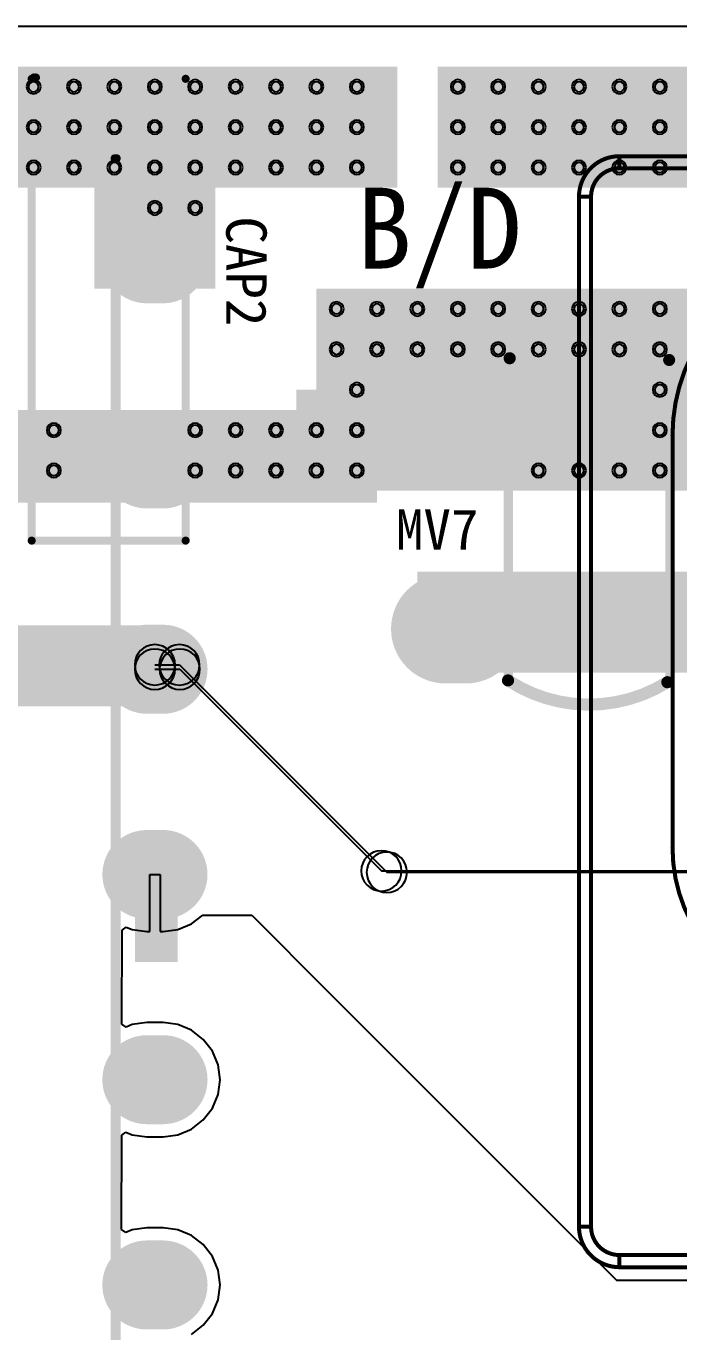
# Model space of a CAD drawing. Header units: inches. Extents: x 32166 to 34772, y 2386 to 4229.
# Drawn here: x 33097.6 to 33167.4, y 3865.8 to 4005.5 of the extents above; entities that cross this region are included whole.
import ezdxf

# ---------------------------------------------------------------- set-up
doc = ezdxf.new("R2010")
doc.units = ezdxf.units.IN
doc.header["$LTSCALE"] = 0.64311
doc.header["$MEASUREMENT"] = 0
for name, color, linetype in [('KEEPOUTLAYER', 6, 'CONTINUOUS'), ('MULTILAYER', 9, 'CONTINUOUS'), ('TOPLAYER', 1, 'CONTINUOUS'), ('TOPOVERLAY', 2, 'CONTINUOUS'), ('TOPSOLDER', 216, 'CONTINUOUS')]:
    doc.layers.add(name, color=color, linetype=linetype)
doc.styles.get("Standard").update_dxf_attribs({"font": 'txt', "width": 0.8})

msp = doc.modelspace()

# ---------------------------------------------------------------- linework, layer by layer
at = {"layer": 'KEEPOUTLAYER'}
msp.add_line((32893.17, 4005.45), (34340.37, 4005.45), dxfattribs=at)
at = {"layer": 'MULTILAYER'}
for points, const_width in [([(33106.4, 3992.88, 1), (33106.4, 3990.29, 1)], 2.59), ([(33110.48, 3982.73, 1), (33110.48, 3978.41, 1)], 4.32), ([(33112.21, 3982.73, 1), (33112.21, 3978.41, 1)], 4.32), ([(33145.13, 3963.03, 1), (33139.73, 3963.03, 1)], 5.4), ([(33147.29, 3963.03, 1), (33141.89, 3963.03, 1)], 5.4), ([(33154.96, 3965.79, 1), (33154.96, 3963.2, 1)], 2.59), ([(33160.58, 3965.79, 1), (33160.58, 3963.2, 1)], 2.59), ([(33110.48, 3960.79, 1), (33110.48, 3956.47, 1)], 4.32), ([(33112.21, 3960.79, 1), (33112.21, 3956.47, 1)], 4.32), ([(33106.4, 3959.96, 1), (33106.4, 3957.37, 1)], 2.59), ([(33145.13, 3941, 1), (33139.73, 3941, 1)], 5.4), ([(33147.29, 3941, 1), (33141.89, 3941, 1)], 5.4), ([(33156.69, 3942.36, 1), (33156.69, 3939.12, 1)], 3.24), ([(33158.85, 3942.36, 1), (33158.85, 3939.12, 1)], 3.24), ([(33110.48, 3938.84, 1), (33110.48, 3934.52, 1)], 4.32), ([(33112.21, 3938.84, 1), (33112.21, 3934.52, 1)], 4.32), ([(33110.48, 3916.89, 1), (33110.48, 3912.57, 1)], 4.32), ([(33112.21, 3916.89, 1), (33112.21, 3912.57, 1)], 4.32), ([(33110.48, 3894.95, 1), (33110.48, 3890.63, 1)], 4.32), ([(33112.21, 3894.95, 1), (33112.21, 3890.63, 1)], 4.32), ([(33110.48, 3873, 1), (33110.48, 3868.68, 1)], 4.32), ([(33112.21, 3873, 1), (33112.21, 3868.68, 1)], 4.32)]:
    msp.add_lwpolyline(points, format="xyb", close=True, dxfattribs=dict(at, const_width=const_width))
for points, const_width in [([(33110.48, 3980.57), (33112.21, 3980.57)], 8.64), ([(33142.43, 3963.03), (33144.59, 3963.03)], 10.8), ([(33160.58, 3964.5), (33154.96, 3964.5)], 5.18), ([(33110.48, 3958.63), (33112.21, 3958.63)], 8.64), ([(33142.43, 3941), (33144.59, 3941)], 10.8), ([(33158.85, 3940.74), (33156.69, 3940.74)], 6.48), ([(33110.48, 3936.68), (33112.21, 3936.68)], 8.64), ([(33110.48, 3914.73), (33112.21, 3914.73)], 8.64), ([(33110.48, 3892.79), (33112.21, 3892.79)], 8.64), ([(33110.48, 3870.84), (33112.21, 3870.84)], 8.64)]:
    msp.add_lwpolyline(points, dxfattribs=dict(at, const_width=const_width))
for centre, start, end in [((33098.37, 3998.97), 0, 180), ((33102.69, 3998.97), 0, 180), ((33107.01, 3998.97), 0, 180), ((33111.33, 3998.97), 0, 180), ((33115.65, 3998.97), 0, 180), ((33119.97, 3998.97), 0, 180), ((33124.29, 3998.97), 0, 180), ((33128.61, 3998.97), 0, 180), ((33132.93, 3998.97), 0, 180), ((33143.73, 3998.97), 0, 180), ((33148.05, 3998.97), 0, 180), ((33152.37, 3998.97), 0, 180), ((33156.69, 3998.97), 0, 180), ((33161.01, 3998.97), 0, 180), ((33165.33, 3998.97), 0, 180), ((33098.37, 3998.97), 180, 0), ((33102.69, 3998.97), 180, 0), ((33107.01, 3998.97), 180, 0), ((33111.33, 3998.97), 180, 0), ((33115.65, 3998.97), 180, 0), ((33119.97, 3998.97), 180, 0), ((33124.29, 3998.97), 180, 0), ((33128.61, 3998.97), 180, 0), ((33132.93, 3998.97), 180, 0), ((33143.73, 3998.97), 180, 0), ((33148.05, 3998.97), 180, 0), ((33152.37, 3998.97), 180, 0), ((33156.69, 3998.97), 180, 0), ((33161.01, 3998.97), 180, 0), ((33165.33, 3998.97), 180, 0), ((33098.37, 3994.65), 0, 180), ((33102.69, 3994.65), 0, 180), ((33107.01, 3994.65), 0, 180), ((33111.33, 3994.65), 0, 180), ((33115.65, 3994.65), 0, 180), ((33119.97, 3994.65), 0, 180), ((33124.29, 3994.65), 0, 180), ((33128.61, 3994.65), 0, 180), ((33132.93, 3994.65), 0, 180), ((33143.73, 3994.65), 0, 180), ((33148.05, 3994.65), 0, 180), ((33152.37, 3994.65), 0, 180), ((33156.69, 3994.65), 0, 180), ((33161.01, 3994.65), 0, 180), ((33165.33, 3994.65), 0, 180), ((33098.37, 3994.65), 180, 0), ((33102.69, 3994.65), 180, 0), ((33107.01, 3994.65), 180, 0), ((33111.33, 3994.65), 180, 0), ((33115.65, 3994.65), 180, 0), ((33119.97, 3994.65), 180, 0), ((33124.29, 3994.65), 180, 0), ((33128.61, 3994.65), 180, 0), ((33132.93, 3994.65), 180, 0), ((33143.73, 3994.65), 180, 0), ((33148.05, 3994.65), 180, 0), ((33152.37, 3994.65), 180, 0), ((33156.69, 3994.65), 180, 0), ((33161.01, 3994.65), 180, 0), ((33165.33, 3994.65), 180, 0), ((33098.37, 3990.33), 0, 180), ((33102.69, 3990.33), 0, 180), ((33107.01, 3990.33), 0, 180), ((33111.33, 3990.33), 0, 180), ((33115.65, 3990.33), 0, 180), ((33119.97, 3990.33), 0, 180), ((33124.29, 3990.33), 0, 180), ((33128.61, 3990.33), 0, 180), ((33132.93, 3990.33), 0, 180), ((33143.73, 3990.33), 0, 180), ((33148.05, 3990.33), 0, 180), ((33152.37, 3990.33), 0, 180), ((33156.69, 3990.33), 0, 180), ((33161.01, 3990.33), 0, 180), ((33165.33, 3990.33), 0, 180), ((33098.37, 3990.33), 180, 0), ((33102.69, 3990.33), 180, 0), ((33107.01, 3990.33), 180, 0), ((33111.33, 3990.33), 180, 0), ((33115.65, 3990.33), 180, 0), ((33119.97, 3990.33), 180, 0), ((33124.29, 3990.33), 180, 0), ((33128.61, 3990.33), 180, 0), ((33132.93, 3990.33), 180, 0), ((33143.73, 3990.33), 180, 0), ((33148.05, 3990.33), 180, 0), ((33152.37, 3990.33), 180, 0), ((33156.69, 3990.33), 180, 0), ((33161.01, 3990.33), 180, 0), ((33165.33, 3990.33), 180, 0), ((33111.33, 3986.01), 0, 180), ((33115.65, 3986.01), 0, 180), ((33111.33, 3986.01), 180, 0), ((33115.65, 3986.01), 180, 0), ((33130.77, 3975.21), 0, 180), ((33130.77, 3975.21), 0, 180), ((33135.09, 3975.21), 0, 180), ((33139.41, 3975.21), 0, 180), ((33143.73, 3975.21), 0, 180), ((33148.05, 3975.21), 0, 180), ((33152.37, 3975.21), 0, 180), ((33156.69, 3975.21), 0, 180), ((33161.01, 3975.21), 0, 180), ((33165.33, 3975.21), 0, 180), ((33130.77, 3975.21), 180, 0), ((33130.77, 3975.21), 180, 0), ((33135.09, 3975.21), 180, 0), ((33139.41, 3975.21), 180, 0), ((33143.73, 3975.21), 180, 0), ((33148.05, 3975.21), 180, 0), ((33152.37, 3975.21), 180, 0), ((33156.69, 3975.21), 180, 0), ((33161.01, 3975.21), 180, 0), ((33165.33, 3975.21), 180, 0), ((33130.77, 3970.89), 0, 180), ((33135.09, 3970.89), 0, 180), ((33135.09, 3970.89), 0, 180), ((33139.41, 3970.89), 0, 180), ((33143.73, 3970.89), 0, 180), ((33148.05, 3970.89), 0, 180), ((33148.05, 3970.89), 0, 180), ((33152.37, 3970.89), 0, 180), ((33156.69, 3970.89), 0, 180), ((33161.01, 3970.89), 0, 180), ((33161.01, 3970.89), 0, 180), ((33165.33, 3970.89), 0, 180), ((33130.77, 3970.89), 180, 0), ((33135.09, 3970.89), 180, 0), ((33135.09, 3970.89), 180, 0), ((33139.41, 3970.89), 180, 0), ((33143.73, 3970.89), 180, 0), ((33148.05, 3970.89), 180, 0), ((33148.05, 3970.89), 180, 0), ((33152.37, 3970.89), 180, 0), ((33156.69, 3970.89), 180, 0), ((33161.01, 3970.89), 180, 0), ((33161.01, 3970.89), 180, 0), ((33165.33, 3970.89), 180, 0), ((33132.93, 3966.57), 0, 180), ((33165.33, 3966.57), 0, 180), ((33132.93, 3966.57), 180, 0), ((33165.33, 3966.57), 180, 0), ((33100.53, 3962.25), 0, 180), ((33115.65, 3962.25), 0, 180), ((33119.97, 3962.25), 0, 180), ((33124.29, 3962.25), 0, 180), ((33128.61, 3962.25), 0, 180), ((33128.61, 3962.25), 0, 180), ((33132.93, 3962.25), 0, 180), ((33132.93, 3962.25), 0, 180), ((33165.33, 3962.25), 0, 180), ((33100.53, 3962.25), 180, 0), ((33115.65, 3962.25), 180, 0), ((33119.97, 3962.25), 180, 0), ((33124.29, 3962.25), 180, 0), ((33128.61, 3962.25), 180, 0), ((33128.61, 3962.25), 180, 0), ((33132.93, 3962.25), 180, 0), ((33132.93, 3962.25), 180, 0), ((33165.33, 3962.25), 180, 0), ((33100.53, 3957.93), 0, 180), ((33100.53, 3957.93), 180, 0), ((33115.65, 3957.93), 0, 180), ((33115.65, 3957.93), 180, 0), ((33119.97, 3957.93), 0, 180), ((33119.97, 3957.93), 180, 0), ((33124.29, 3957.93), 0, 180), ((33124.29, 3957.93), 180, 0), ((33128.61, 3957.93), 0, 180), ((33128.61, 3957.93), 180, 0), ((33132.93, 3957.93), 0, 180), ((33132.93, 3957.93), 180, 0), ((33152.37, 3957.93), 0, 180), ((33152.37, 3957.93), 180, 0), ((33156.69, 3957.93), 0, 180), ((33156.69, 3957.93), 180, 0), ((33161.01, 3957.93), 0, 180), ((33161.01, 3957.93), 0, 180), ((33161.01, 3957.93), 180, 0), ((33161.01, 3957.93), 180, 0), ((33165.33, 3957.93), 0, 180), ((33165.33, 3957.93), 0, 180), ((33165.33, 3957.93), 180, 0), ((33165.33, 3957.93), 180, 0)]:
    msp.add_arc(centre, 0.54, start, end, dxfattribs=at)
at = {"layer": 'TOPLAYER'}
for p, q in [((33111.34, 3937.15), (33113.96, 3937.15)), ((33113.96, 3937.15), (33136.14, 3914.97)), ((33110.79, 3908.63), (33110.79, 3914.74)), ((33110.79, 3914.74), (33111.89, 3914.74)), ((33111.89, 3914.74), (33111.89, 3908.63)), ((33136.14, 3914.97), (33232.34, 3914.97)), ((33115.26, 3909.45), (33116.45, 3910.37)), ((33116.45, 3910.37), (33121.7, 3910.37)), ((33121.7, 3910.37), (33129.86, 3902.2)), ((33107.81, 3898.72), (33107.83, 3908.79)), ((33107.83, 3908.79), (33108.28, 3909.1)), ((33108.28, 3909.1), (33108.9, 3908.84)), ((33108.9, 3908.84), (33110.48, 3908.63)), ((33110.48, 3908.63), (33110.79, 3908.63)), ((33111.89, 3908.63), (33112.21, 3908.63)), ((33112.21, 3908.63), (33113.78, 3908.84)), ((33113.78, 3908.84), (33115.26, 3909.45)), ((33129.86, 3902.2), (33160.7, 3871.36)), ((33108.27, 3898.42), (33107.81, 3898.72)), ((33108.9, 3898.68), (33108.27, 3898.42)), ((33110.48, 3898.89), (33108.9, 3898.68)), ((33112.21, 3898.89), (33110.48, 3898.89)), ((33113.78, 3898.68), (33112.21, 3898.89)), ((33115.26, 3898.07), (33113.78, 3898.68)), ((33116.52, 3897.1), (33115.26, 3898.07)), ((33117.49, 3895.84), (33116.52, 3897.1)), ((33118.1, 3894.37), (33117.49, 3895.84)), ((33118.31, 3892.79), (33118.1, 3894.37)), ((33118.1, 3891.21), (33118.31, 3892.79)), ((33117.49, 3889.74), (33118.1, 3891.21)), ((33116.52, 3888.48), (33117.49, 3889.74)), ((33113.78, 3886.9), (33115.26, 3887.51)), ((33115.26, 3887.51), (33116.52, 3888.48)), ((33107.78, 3876.76), (33107.79, 3886.86)), ((33107.79, 3886.86), (33108.25, 3887.17)), ((33108.25, 3887.17), (33108.9, 3886.9)), ((33108.9, 3886.9), (33110.48, 3886.69)), ((33110.48, 3886.69), (33112.21, 3886.69)), ((33112.21, 3886.69), (33113.78, 3886.9)), ((33108.23, 3876.46), (33107.78, 3876.76)), ((33108.9, 3876.74), (33108.23, 3876.46)), ((33110.48, 3876.94), (33108.9, 3876.74)), ((33112.21, 3876.94), (33110.48, 3876.94)), ((33113.78, 3876.74), (33112.21, 3876.94)), ((33115.26, 3876.13), (33113.78, 3876.74)), ((33116.52, 3875.16), (33115.26, 3876.13)), ((33117.49, 3873.89), (33116.52, 3875.16)), ((33118.1, 3872.42), (33117.49, 3873.89)), ((33118.31, 3870.84), (33118.1, 3872.42)), ((33118.1, 3869.26), (33118.31, 3870.84)), ((33160.7, 3871.36), (33333.72, 3871.36)), ((33117.49, 3867.79), (33118.1, 3869.26)), ((33116.52, 3866.53), (33117.49, 3867.79)), ((33115.26, 3865.56), (33116.52, 3866.53))]:
    msp.add_line(p, q, dxfattribs=at)
for points, const_width in [([(33106.4, 3992.88, 1), (33106.4, 3990.29, 1)], 2.59), ([(33110.48, 3982.73, 1), (33110.48, 3978.41, 1)], 4.32), ([(33112.21, 3982.73, 1), (33112.21, 3978.41, 1)], 4.32), ([(33145.13, 3963.03, 1), (33139.73, 3963.03, 1)], 5.4), ([(33147.29, 3963.03, 1), (33141.89, 3963.03, 1)], 5.4), ([(33154.96, 3965.79, 1), (33154.96, 3963.2, 1)], 2.59), ([(33160.58, 3965.79, 1), (33160.58, 3963.2, 1)], 2.59), ([(33110.48, 3960.79, 1), (33110.48, 3956.47, 1)], 4.32), ([(33112.21, 3960.79, 1), (33112.21, 3956.47, 1)], 4.32), ([(33106.4, 3959.96, 1), (33106.4, 3957.37, 1)], 2.59), ([(33145.13, 3941, 1), (33139.73, 3941, 1)], 5.4), ([(33147.29, 3941, 1), (33141.89, 3941, 1)], 5.4), ([(33156.69, 3942.36, 1), (33156.69, 3939.12, 1)], 3.24), ([(33158.85, 3942.36, 1), (33158.85, 3939.12, 1)], 3.24), ([(33110.48, 3938.84, 1), (33110.48, 3934.52, 1)], 4.32), ([(33112.21, 3938.84, 1), (33112.21, 3934.52, 1)], 4.32), ([(33110.48, 3916.89, 1), (33110.48, 3912.57, 1)], 4.32), ([(33112.21, 3916.89, 1), (33112.21, 3912.57, 1)], 4.32), ([(33110.48, 3894.95, 1), (33110.48, 3890.63, 1)], 4.32), ([(33112.21, 3894.95, 1), (33112.21, 3890.63, 1)], 4.32), ([(33110.48, 3873, 1), (33110.48, 3868.68, 1)], 4.32), ([(33112.21, 3873, 1), (33112.21, 3868.68, 1)], 4.32)]:
    msp.add_lwpolyline(points, format="xyb", close=True, dxfattribs=dict(at, const_width=const_width))
for points, const_width in [([(33110.48, 3980.57), (33112.21, 3980.57)], 8.64), ([(33142.43, 3963.03), (33144.59, 3963.03)], 10.8), ([(33160.58, 3964.5), (33154.96, 3964.5)], 5.18), ([(33110.48, 3958.63), (33112.21, 3958.63)], 8.64), ([(33142.43, 3941), (33144.59, 3941)], 10.8), ([(33158.85, 3940.74), (33156.69, 3940.74)], 6.48), ([(33110.48, 3936.68), (33112.21, 3936.68)], 8.64), ([(33110.48, 3914.73), (33112.21, 3914.73)], 8.64), ([(33110.48, 3892.79), (33112.21, 3892.79)], 8.64), ([(33110.48, 3870.84), (33112.21, 3870.84)], 8.64)]:
    msp.add_lwpolyline(points, dxfattribs=dict(at, const_width=const_width))
for centre, radius, start, end in [((33098.37, 3998.97), 0.54, 0, 180), ((33102.69, 3998.97), 0.54, 0, 180), ((33107.01, 3998.97), 0.54, 0, 180), ((33111.33, 3998.97), 0.54, 0, 180), ((33115.65, 3998.97), 0.54, 0, 180), ((33119.97, 3998.97), 0.54, 0, 180), ((33124.29, 3998.97), 0.54, 0, 180), ((33128.61, 3998.97), 0.54, 0, 180), ((33132.93, 3998.97), 0.54, 0, 180), ((33143.73, 3998.97), 0.54, 0, 180), ((33148.05, 3998.97), 0.54, 0, 180), ((33152.37, 3998.97), 0.54, 0, 180), ((33156.69, 3998.97), 0.54, 0, 180), ((33161.01, 3998.97), 0.54, 0, 180), ((33165.33, 3998.97), 0.54, 0, 180), ((33098.37, 3998.97), 0.54, 180, 0), ((33102.69, 3998.97), 0.54, 180, 0), ((33107.01, 3998.97), 0.54, 180, 0), ((33111.33, 3998.97), 0.54, 180, 0), ((33115.65, 3998.97), 0.54, 180, 0), ((33119.97, 3998.97), 0.54, 180, 0), ((33124.29, 3998.97), 0.54, 180, 0), ((33128.61, 3998.97), 0.54, 180, 0), ((33132.93, 3998.97), 0.54, 180, 0), ((33143.73, 3998.97), 0.54, 180, 0), ((33148.05, 3998.97), 0.54, 180, 0), ((33152.37, 3998.97), 0.54, 180, 0), ((33156.69, 3998.97), 0.54, 180, 0), ((33161.01, 3998.97), 0.54, 180, 0), ((33165.33, 3998.97), 0.54, 180, 0), ((33098.37, 3994.65), 0.54, 0, 180), ((33102.69, 3994.65), 0.54, 0, 180), ((33107.01, 3994.65), 0.54, 0, 180), ((33111.33, 3994.65), 0.54, 0, 180), ((33115.65, 3994.65), 0.54, 0, 180), ((33119.97, 3994.65), 0.54, 0, 180), ((33124.29, 3994.65), 0.54, 0, 180), ((33128.61, 3994.65), 0.54, 0, 180), ((33132.93, 3994.65), 0.54, 0, 180), ((33143.73, 3994.65), 0.54, 0, 180), ((33148.05, 3994.65), 0.54, 0, 180), ((33152.37, 3994.65), 0.54, 0, 180), ((33156.69, 3994.65), 0.54, 0, 180), ((33161.01, 3994.65), 0.54, 0, 180), ((33165.33, 3994.65), 0.54, 0, 180), ((33098.37, 3994.65), 0.54, 180, 0), ((33102.69, 3994.65), 0.54, 180, 0), ((33107.01, 3994.65), 0.54, 180, 0), ((33111.33, 3994.65), 0.54, 180, 0), ((33115.65, 3994.65), 0.54, 180, 0), ((33119.97, 3994.65), 0.54, 180, 0), ((33124.29, 3994.65), 0.54, 180, 0), ((33128.61, 3994.65), 0.54, 180, 0), ((33132.93, 3994.65), 0.54, 180, 0), ((33143.73, 3994.65), 0.54, 180, 0), ((33148.05, 3994.65), 0.54, 180, 0), ((33152.37, 3994.65), 0.54, 180, 0), ((33156.69, 3994.65), 0.54, 180, 0), ((33161.01, 3994.65), 0.54, 180, 0), ((33165.33, 3994.65), 0.54, 180, 0), ((33098.37, 3990.33), 0.54, 0, 180), ((33102.69, 3990.33), 0.54, 0, 180), ((33107.01, 3990.33), 0.54, 0, 180), ((33111.33, 3990.33), 0.54, 0, 180), ((33115.65, 3990.33), 0.54, 0, 180), ((33119.97, 3990.33), 0.54, 0, 180), ((33124.29, 3990.33), 0.54, 0, 180), ((33128.61, 3990.33), 0.54, 0, 180), ((33132.93, 3990.33), 0.54, 0, 180), ((33143.73, 3990.33), 0.54, 0, 180), ((33148.05, 3990.33), 0.54, 0, 180), ((33152.37, 3990.33), 0.54, 0, 180), ((33156.69, 3990.33), 0.54, 0, 180), ((33161.01, 3990.33), 0.54, 0, 180), ((33165.33, 3990.33), 0.54, 0, 180), ((33098.37, 3990.33), 0.54, 180, 0), ((33102.69, 3990.33), 0.54, 180, 0), ((33107.01, 3990.33), 0.54, 180, 0), ((33111.33, 3990.33), 0.54, 180, 0), ((33115.65, 3990.33), 0.54, 180, 0), ((33119.97, 3990.33), 0.54, 180, 0), ((33124.29, 3990.33), 0.54, 180, 0), ((33128.61, 3990.33), 0.54, 180, 0), ((33132.93, 3990.33), 0.54, 180, 0), ((33143.73, 3990.33), 0.54, 180, 0), ((33148.05, 3990.33), 0.54, 180, 0), ((33152.37, 3990.33), 0.54, 180, 0), ((33156.69, 3990.33), 0.54, 180, 0), ((33161.01, 3990.33), 0.54, 180, 0), ((33165.33, 3990.33), 0.54, 180, 0), ((33111.33, 3986.01), 0.54, 0, 180), ((33115.65, 3986.01), 0.54, 0, 180), ((33111.33, 3986.01), 0.54, 180, 0), ((33115.65, 3986.01), 0.54, 180, 0), ((33130.77, 3975.21), 0.54, 0, 180), ((33130.77, 3975.21), 0.54, 0, 180), ((33135.09, 3975.21), 0.54, 0, 180), ((33139.41, 3975.21), 0.54, 0, 180), ((33143.73, 3975.21), 0.54, 0, 180), ((33148.05, 3975.21), 0.54, 0, 180), ((33152.37, 3975.21), 0.54, 0, 180), ((33156.69, 3975.21), 0.54, 0, 180), ((33161.01, 3975.21), 0.54, 0, 180), ((33165.33, 3975.21), 0.54, 0, 180), ((33130.77, 3975.21), 0.54, 180, 0), ((33130.77, 3975.21), 0.54, 180, 0), ((33135.09, 3975.21), 0.54, 180, 0), ((33139.41, 3975.21), 0.54, 180, 0), ((33143.73, 3975.21), 0.54, 180, 0), ((33148.05, 3975.21), 0.54, 180, 0), ((33152.37, 3975.21), 0.54, 180, 0), ((33156.69, 3975.21), 0.54, 180, 0), ((33161.01, 3975.21), 0.54, 180, 0), ((33165.33, 3975.21), 0.54, 180, 0), ((33130.77, 3970.89), 0.54, 0, 180), ((33135.09, 3970.89), 0.54, 0, 180), ((33135.09, 3970.89), 0.54, 0, 180), ((33139.41, 3970.89), 0.54, 0, 180), ((33143.73, 3970.89), 0.54, 0, 180), ((33148.05, 3970.89), 0.54, 0, 180), ((33148.05, 3970.89), 0.54, 0, 180), ((33152.37, 3970.89), 0.54, 0, 180), ((33156.69, 3970.89), 0.54, 0, 180), ((33161.01, 3970.89), 0.54, 0, 180), ((33161.01, 3970.89), 0.54, 0, 180), ((33165.33, 3970.89), 0.54, 0, 180), ((33130.77, 3970.89), 0.54, 180, 0), ((33135.09, 3970.89), 0.54, 180, 0), ((33135.09, 3970.89), 0.54, 180, 0), ((33139.41, 3970.89), 0.54, 180, 0), ((33143.73, 3970.89), 0.54, 180, 0), ((33148.05, 3970.89), 0.54, 180, 0), ((33148.05, 3970.89), 0.54, 180, 0), ((33152.37, 3970.89), 0.54, 180, 0), ((33156.69, 3970.89), 0.54, 180, 0), ((33161.01, 3970.89), 0.54, 180, 0), ((33161.01, 3970.89), 0.54, 180, 0), ((33165.33, 3970.89), 0.54, 180, 0), ((33132.93, 3966.57), 0.54, 0, 180), ((33165.33, 3966.57), 0.54, 0, 180), ((33132.93, 3966.57), 0.54, 180, 0), ((33165.33, 3966.57), 0.54, 180, 0), ((33100.53, 3962.25), 0.54, 0, 180), ((33115.65, 3962.25), 0.54, 0, 180), ((33119.97, 3962.25), 0.54, 0, 180), ((33124.29, 3962.25), 0.54, 0, 180), ((33128.61, 3962.25), 0.54, 0, 180), ((33128.61, 3962.25), 0.54, 0, 180), ((33132.93, 3962.25), 0.54, 0, 180), ((33132.93, 3962.25), 0.54, 0, 180), ((33165.33, 3962.25), 0.54, 0, 180), ((33100.53, 3962.25), 0.54, 180, 0), ((33115.65, 3962.25), 0.54, 180, 0), ((33119.97, 3962.25), 0.54, 180, 0), ((33124.29, 3962.25), 0.54, 180, 0), ((33128.61, 3962.25), 0.54, 180, 0), ((33128.61, 3962.25), 0.54, 180, 0), ((33132.93, 3962.25), 0.54, 180, 0), ((33132.93, 3962.25), 0.54, 180, 0), ((33165.33, 3962.25), 0.54, 180, 0), ((33100.53, 3957.93), 0.54, 0, 180), ((33100.53, 3957.93), 0.54, 180, 0), ((33115.65, 3957.93), 0.54, 0, 180), ((33115.65, 3957.93), 0.54, 180, 0), ((33119.97, 3957.93), 0.54, 0, 180), ((33119.97, 3957.93), 0.54, 180, 0), ((33124.29, 3957.93), 0.54, 0, 180), ((33124.29, 3957.93), 0.54, 180, 0), ((33128.61, 3957.93), 0.54, 0, 180), ((33128.61, 3957.93), 0.54, 180, 0), ((33132.93, 3957.93), 0.54, 0, 180), ((33132.93, 3957.93), 0.54, 180, 0), ((33152.37, 3957.93), 0.54, 0, 180), ((33152.37, 3957.93), 0.54, 180, 0), ((33156.69, 3957.93), 0.54, 0, 180), ((33156.69, 3957.93), 0.54, 180, 0), ((33161.01, 3957.93), 0.54, 0, 180), ((33161.01, 3957.93), 0.54, 0, 180), ((33161.01, 3957.93), 0.54, 180, 0), ((33161.01, 3957.93), 0.54, 180, 0), ((33165.33, 3957.93), 0.54, 0, 180), ((33165.33, 3957.93), 0.54, 0, 180), ((33165.33, 3957.93), 0.54, 180, 0), ((33165.33, 3957.93), 0.54, 180, 0), ((33111.34, 3937.15), 2.16, 0, 180), ((33113.96, 3937.15), 2.16, 0, 180), ((33113.96, 3937.15), 2.16, 0, 180), ((33111.34, 3937.15), 2.16, 180, 0), ((33113.96, 3937.15), 2.16, 180, 0), ((33113.96, 3937.15), 2.16, 180, 0), ((33136.14, 3914.97), 2.16, 0, 180), ((33136.14, 3914.97), 2.16, 0, 180), ((33136.14, 3914.97), 2.16, 180, 0), ((33136.14, 3914.97), 2.16, 180, 0)]:
    msp.add_arc(centre, radius, start, end, dxfattribs=at)
for points in [[(33065.97, 3988.17), (33137.25, 3988.17), (33065.97, 4001.13), (33137.25, 4001.13)], [(33141.57, 3988.17), (33614.61, 3988.17), (33141.57, 4001.13), (33614.61, 4001.13)], [(33104.85, 3977.37), (33117.81, 3977.37), (33104.85, 3988.17), (33117.81, 3988.17)], [(33128.61, 3964.41), (33515.25, 3964.41), (33128.61, 3977.37), (33515.25, 3977.37)], [(33126.45, 3955.77), (33184.77, 3955.77), (33126.45, 3966.57), (33184.77, 3966.57)], [(33126.45, 3954.48), (33135.09, 3954.48), (33126.45, 3966.57), (33135.09, 3966.57)], [(33088.43, 3954.48), (33135.09, 3954.48), (33088.43, 3964.41), (33135.09, 3964.41)], [(33139.41, 3936.33), (33215.01, 3936.33), (33139.41, 3947.13), (33215.01, 3947.13)], [(33077.46, 3932.73), (33111.34, 3932.73), (33077.46, 3941.37), (33111.34, 3941.37)], [(33109.21, 3905.36), (33113.79, 3905.36), (33109.21, 3914.73), (33113.79, 3914.73)]]:
    msp.add_solid(points, dxfattribs=at)
at = {"layer": 'TOPOVERLAY'}
for points, const_width in [([(32931, 3999.95), (33098.61, 3999.95)], 0.878), ([(33098.17, 3950.44), (33098.17, 3999.81)], 0.864), ([(33098.17, 3999.81), (33114.63, 3999.81)], 0.864), ([(33114.63, 3950.44), (33114.63, 3999.81)], 0.864), ([(33107.04, 3858.25), (33107.04, 3991.31)], 0.878), ([(33107.25, 3858.25), (33107.25, 3991.31)], 0.878), ([(33161.01, 3990.25), (33161.01, 3991.54)], 0.432), ([(33161.01, 3991.54), (33304, 3991.54)], 0.432), ([(33161.01, 3990.25), (33304, 3990.25)], 0.432), ([(33156.69, 3877.06), (33156.69, 3987.22)], 0.432), ([(33156.69, 3987.22), (33157.98, 3987.22)], 0.432), ([(33157.98, 3877.06), (33157.98, 3987.22)], 0.432), ([(33149.13, 3935.49), (33149.13, 3969.94)], 0.994), ([(33166.41, 3935.3), (33166.41, 3969.75)], 0.994), ([(33166.69, 3917.59), (33166.69, 3961.69)], 0.432), ([(33098.17, 3950.44), (33114.63, 3950.44)], 0.864), ([(33156.69, 3877.06), (33157.98, 3877.06)], 0.432), ([(33161.01, 3874.04), (33304, 3874.04)], 0.432), ([(33161.01, 3872.74), (33161.01, 3874.04)], 0.432), ([(33161.01, 3872.74), (33304, 3872.74)], 0.432)]:
    msp.add_lwpolyline(points, dxfattribs=dict(at, const_width=const_width))
for points, const_width in [([(33098.4, 3999.95, -0.414214), (33107.04, 3991.31)], 0.878), ([(33098.61, 3999.95, -0.414214), (33107.25, 3991.31)], 0.878), ([(33156.69, 3987.22, -0.414214), (33161.01, 3991.54)], 0.432), ([(33157.98, 3987.22, -0.414214), (33161.01, 3990.25)], 0.432), ([(33166.69, 3961.69, -0.414214), (33185.67, 3980.68)], 0.432), ([(33149.28, 3969.94, -0.29277), (33166.33, 3969.75)], 1.3), ([(33166.14, 3935.3, -0.29277), (33149.1, 3935.49)], 1.3), ([(33171.51, 3905.8, -0.196645), (33166.69, 3917.59)], 0.432), ([(33161.01, 3872.74, -0.414214), (33156.69, 3877.06)], 0.432), ([(33161.01, 3874.04, -0.414214), (33157.98, 3877.06)], 0.432)]:
    msp.add_lwpolyline(points, format="xyb", dxfattribs=dict(at, const_width=const_width))
for points, const_width in [([(33098.4, 4000.17, 1), (33098.4, 3999.73, 1)], 0.439), ([(33098.61, 4000.17, 1), (33098.61, 3999.73, 1)], 0.439), ([(33098.61, 4000.17, 1), (33098.61, 3999.73, 1)], 0.439), ([(33098.17, 4000.03, 1), (33098.17, 3999.6, 1)], 0.432), ([(33098.17, 4000.03, 1), (33098.17, 3999.6, 1)], 0.432), ([(33114.63, 4000.03, 1), (33114.63, 3999.6, 1)], 0.432), ([(33114.63, 4000.03, 1), (33114.63, 3999.6, 1)], 0.432), ([(33107.04, 3991.53, 1), (33107.04, 3991.09, 1)], 0.439), ([(33107.04, 3991.53, 1), (33107.04, 3991.09, 1)], 0.439), ([(33107.25, 3991.53, 1), (33107.25, 3991.09, 1)], 0.439), ([(33107.25, 3991.53, 1), (33107.25, 3991.09, 1)], 0.439), ([(33160.9, 3991.54, 1), (33161.12, 3991.54, 1)], 0.216), ([(33160.9, 3991.54, 1), (33161.12, 3991.54, 1)], 0.216), ([(33160.9, 3991.54, 1), (33161.12, 3991.54, 1)], 0.216), ([(33160.9, 3990.25, 1), (33161.12, 3990.25, 1)], 0.216), ([(33160.9, 3990.25, 1), (33161.12, 3990.25, 1)], 0.216), ([(33160.9, 3990.25, 1), (33161.12, 3990.25, 1)], 0.216), ([(33156.58, 3987.22, 1), (33156.8, 3987.22, 1)], 0.216), ([(33156.58, 3987.22, 1), (33156.8, 3987.22, 1)], 0.216), ([(33156.58, 3987.22, 1), (33156.8, 3987.22, 1)], 0.216), ([(33157.88, 3987.22, 1), (33158.09, 3987.22, 1)], 0.216), ([(33157.88, 3987.22, 1), (33158.09, 3987.22, 1)], 0.216), ([(33157.88, 3987.22, 1), (33158.09, 3987.22, 1)], 0.216), ([(33149.13, 3970.19, 1), (33149.13, 3969.69, 1)], 0.497), ([(33149.28, 3970.26, 1), (33149.28, 3969.61, 1)], 0.648), ([(33166.33, 3970.07, 1), (33166.33, 3969.43, 1)], 0.648), ([(33166.41, 3970, 1), (33166.41, 3969.5, 1)], 0.497), ([(33166.58, 3961.69, 1), (33166.79, 3961.69, 1)], 0.216), ([(33166.58, 3961.69, 1), (33166.79, 3961.69, 1)], 0.216), ([(33098.17, 3950.65, 1), (33098.17, 3950.22, 1)], 0.432), ([(33098.17, 3950.65, 1), (33098.17, 3950.22, 1)], 0.432), ([(33114.63, 3950.65, 1), (33114.63, 3950.22, 1)], 0.432), ([(33114.63, 3950.65, 1), (33114.63, 3950.22, 1)], 0.432), ([(33149.1, 3935.81, 1), (33149.1, 3935.16, 1)], 0.648), ([(33149.13, 3935.73, 1), (33149.13, 3935.24, 1)], 0.497), ([(33166.14, 3935.62, 1), (33166.14, 3934.97, 1)], 0.648), ([(33166.41, 3935.55, 1), (33166.41, 3935.05, 1)], 0.497), ([(33166.58, 3917.59, 1), (33166.79, 3917.59, 1)], 0.216), ([(33166.58, 3917.59, 1), (33166.79, 3917.59, 1)], 0.216), ([(33156.58, 3877.06, 1), (33156.8, 3877.06, 1)], 0.216), ([(33156.58, 3877.06, 1), (33156.8, 3877.06, 1)], 0.216), ([(33156.58, 3877.06, 1), (33156.8, 3877.06, 1)], 0.216), ([(33157.88, 3877.06, 1), (33158.09, 3877.06, 1)], 0.216), ([(33157.88, 3877.06, 1), (33158.09, 3877.06, 1)], 0.216), ([(33157.88, 3877.06, 1), (33158.09, 3877.06, 1)], 0.216), ([(33160.9, 3874.04, 1), (33161.12, 3874.04, 1)], 0.216), ([(33160.9, 3874.04, 1), (33161.12, 3874.04, 1)], 0.216), ([(33160.9, 3874.04, 1), (33161.12, 3874.04, 1)], 0.216), ([(33160.9, 3872.74, 1), (33161.12, 3872.74, 1)], 0.216), ([(33160.9, 3872.74, 1), (33161.12, 3872.74, 1)], 0.216), ([(33160.9, 3872.74, 1), (33161.12, 3872.74, 1)], 0.216)]:
    msp.add_lwpolyline(points, format="xyb", close=True, dxfattribs=dict(at, const_width=const_width))
at = {"layer": 'TOPSOLDER'}
for p, q in [((33111.34, 3936.68), (33114, 3936.68)), ((33114, 3936.68), (33135.56, 3915.12)), ((33135.56, 3915.12), (33225.63, 3915.12))]:
    msp.add_line(p, q, dxfattribs=at)
for points, const_width in [([(33106.4, 3993.1, 1), (33106.4, 3990.07, 1)], 3.03), ([(33110.48, 3982.95, 1), (33110.48, 3978.19, 1)], 4.76), ([(33112.21, 3982.95, 1), (33112.21, 3978.19, 1)], 4.76), ([(33145.35, 3963.03, 1), (33139.51, 3963.03, 1)], 5.84), ([(33147.51, 3963.03, 1), (33141.67, 3963.03, 1)], 5.84), ([(33154.96, 3966.01, 1), (33154.96, 3962.98, 1)], 3.03), ([(33160.58, 3966.01, 1), (33160.58, 3962.98, 1)], 3.03), ([(33110.48, 3961.01, 1), (33110.48, 3956.25, 1)], 4.76), ([(33112.21, 3961.01, 1), (33112.21, 3956.25, 1)], 4.76), ([(33106.4, 3960.18, 1), (33106.4, 3957.15, 1)], 3.03), ([(33145.35, 3941, 1), (33139.51, 3941, 1)], 5.84), ([(33147.51, 3941, 1), (33141.67, 3941, 1)], 5.84), ([(33156.69, 3942.58, 1), (33156.69, 3938.9, 1)], 3.68), ([(33158.85, 3942.58, 1), (33158.85, 3938.9, 1)], 3.68), ([(33110.48, 3939.06, 1), (33110.48, 3934.3, 1)], 4.76), ([(33112.21, 3939.06, 1), (33112.21, 3934.3, 1)], 4.76), ([(33110.48, 3917.11, 1), (33110.48, 3912.36, 1)], 4.76), ([(33112.21, 3917.11, 1), (33112.21, 3912.36, 1)], 4.76), ([(33110.48, 3895.17, 1), (33110.48, 3890.41, 1)], 4.76), ([(33112.21, 3895.17, 1), (33112.21, 3890.41, 1)], 4.76), ([(33110.48, 3873.22, 1), (33110.48, 3868.46, 1)], 4.76), ([(33112.21, 3873.22, 1), (33112.21, 3868.46, 1)], 4.76)]:
    msp.add_lwpolyline(points, format="xyb", close=True, dxfattribs=dict(at, const_width=const_width))
for points, const_width in [([(33110.48, 3980.57), (33112.21, 3980.57)], 9.52), ([(33142.43, 3963.03), (33144.59, 3963.03)], 11.68), ([(33160.58, 3964.5), (33154.96, 3964.5)], 6.06), ([(33110.48, 3958.63), (33112.21, 3958.63)], 9.52), ([(33142.43, 3941), (33144.59, 3941)], 11.68), ([(33158.85, 3940.74), (33156.69, 3940.74)], 7.36), ([(33110.48, 3936.68), (33112.21, 3936.68)], 9.52), ([(33110.48, 3914.73), (33112.21, 3914.73)], 9.52), ([(33110.48, 3892.79), (33112.21, 3892.79)], 9.52), ([(33110.48, 3870.84), (33112.21, 3870.84)], 9.52)]:
    msp.add_lwpolyline(points, dxfattribs=dict(at, const_width=const_width))
for centre, radius, start, end in [((33098.37, 3998.97), 0.759, 0, 180), ((33102.69, 3998.97), 0.759, 0, 180), ((33107.01, 3998.97), 0.759, 0, 180), ((33111.33, 3998.97), 0.759, 0, 180), ((33115.65, 3998.97), 0.759, 0, 180), ((33119.97, 3998.97), 0.759, 0, 180), ((33124.29, 3998.97), 0.759, 0, 180), ((33128.61, 3998.97), 0.759, 0, 180), ((33132.93, 3998.97), 0.759, 0, 180), ((33143.73, 3998.97), 0.759, 0, 180), ((33148.05, 3998.97), 0.759, 0, 180), ((33152.37, 3998.97), 0.759, 0, 180), ((33156.69, 3998.97), 0.759, 0, 180), ((33161.01, 3998.97), 0.759, 0, 180), ((33165.33, 3998.97), 0.759, 0, 180), ((33098.37, 3998.97), 0.759, 180, 0), ((33102.69, 3998.97), 0.759, 180, 0), ((33107.01, 3998.97), 0.759, 180, 0), ((33111.33, 3998.97), 0.759, 180, 0), ((33115.65, 3998.97), 0.759, 180, 0), ((33119.97, 3998.97), 0.759, 180, 0), ((33124.29, 3998.97), 0.759, 180, 0), ((33128.61, 3998.97), 0.759, 180, 0), ((33132.93, 3998.97), 0.759, 180, 0), ((33143.73, 3998.97), 0.759, 180, 0), ((33148.05, 3998.97), 0.759, 180, 0), ((33152.37, 3998.97), 0.759, 180, 0), ((33156.69, 3998.97), 0.759, 180, 0), ((33161.01, 3998.97), 0.759, 180, 0), ((33165.33, 3998.97), 0.759, 180, 0), ((33098.37, 3994.65), 0.759, 0, 180), ((33102.69, 3994.65), 0.759, 0, 180), ((33107.01, 3994.65), 0.759, 0, 180), ((33111.33, 3994.65), 0.759, 0, 180), ((33115.65, 3994.65), 0.759, 0, 180), ((33119.97, 3994.65), 0.759, 0, 180), ((33124.29, 3994.65), 0.759, 0, 180), ((33128.61, 3994.65), 0.759, 0, 180), ((33132.93, 3994.65), 0.759, 0, 180), ((33143.73, 3994.65), 0.759, 0, 180), ((33148.05, 3994.65), 0.759, 0, 180), ((33152.37, 3994.65), 0.759, 0, 180), ((33156.69, 3994.65), 0.759, 0, 180), ((33161.01, 3994.65), 0.759, 0, 180), ((33165.33, 3994.65), 0.759, 0, 180), ((33098.37, 3994.65), 0.759, 180, 0), ((33102.69, 3994.65), 0.759, 180, 0), ((33107.01, 3994.65), 0.759, 180, 0), ((33111.33, 3994.65), 0.759, 180, 0), ((33115.65, 3994.65), 0.759, 180, 0), ((33119.97, 3994.65), 0.759, 180, 0), ((33124.29, 3994.65), 0.759, 180, 0), ((33128.61, 3994.65), 0.759, 180, 0), ((33132.93, 3994.65), 0.759, 180, 0), ((33143.73, 3994.65), 0.759, 180, 0), ((33148.05, 3994.65), 0.759, 180, 0), ((33152.37, 3994.65), 0.759, 180, 0), ((33156.69, 3994.65), 0.759, 180, 0), ((33161.01, 3994.65), 0.759, 180, 0), ((33165.33, 3994.65), 0.759, 180, 0), ((33098.37, 3990.33), 0.759, 0, 180), ((33102.69, 3990.33), 0.759, 0, 180), ((33107.01, 3990.33), 0.759, 0, 180), ((33111.33, 3990.33), 0.759, 0, 180), ((33115.65, 3990.33), 0.759, 0, 180), ((33119.97, 3990.33), 0.759, 0, 180), ((33124.29, 3990.33), 0.759, 0, 180), ((33128.61, 3990.33), 0.759, 0, 180), ((33132.93, 3990.33), 0.759, 0, 180), ((33143.73, 3990.33), 0.759, 0, 180), ((33148.05, 3990.33), 0.759, 0, 180), ((33152.37, 3990.33), 0.759, 0, 180), ((33156.69, 3990.33), 0.759, 0, 180), ((33161.01, 3990.33), 0.759, 0, 180), ((33165.33, 3990.33), 0.759, 0, 180), ((33098.37, 3990.33), 0.759, 180, 0), ((33102.69, 3990.33), 0.759, 180, 0), ((33107.01, 3990.33), 0.759, 180, 0), ((33111.33, 3990.33), 0.759, 180, 0), ((33115.65, 3990.33), 0.759, 180, 0), ((33119.97, 3990.33), 0.759, 180, 0), ((33124.29, 3990.33), 0.759, 180, 0), ((33128.61, 3990.33), 0.759, 180, 0), ((33132.93, 3990.33), 0.759, 180, 0), ((33143.73, 3990.33), 0.759, 180, 0), ((33148.05, 3990.33), 0.759, 180, 0), ((33152.37, 3990.33), 0.759, 180, 0), ((33156.69, 3990.33), 0.759, 180, 0), ((33161.01, 3990.33), 0.759, 180, 0), ((33165.33, 3990.33), 0.759, 180, 0), ((33111.33, 3986.01), 0.759, 0, 180), ((33115.65, 3986.01), 0.759, 0, 180), ((33111.33, 3986.01), 0.759, 180, 0), ((33115.65, 3986.01), 0.759, 180, 0), ((33130.77, 3975.21), 0.759, 0, 180), ((33130.77, 3975.21), 0.759, 0, 180), ((33135.09, 3975.21), 0.759, 0, 180), ((33139.41, 3975.21), 0.759, 0, 180), ((33143.73, 3975.21), 0.759, 0, 180), ((33148.05, 3975.21), 0.759, 0, 180), ((33152.37, 3975.21), 0.759, 0, 180), ((33156.69, 3975.21), 0.759, 0, 180), ((33161.01, 3975.21), 0.759, 0, 180), ((33165.33, 3975.21), 0.759, 0, 180), ((33130.77, 3975.21), 0.759, 180, 0), ((33130.77, 3975.21), 0.759, 180, 0), ((33135.09, 3975.21), 0.759, 180, 0), ((33139.41, 3975.21), 0.759, 180, 0), ((33143.73, 3975.21), 0.759, 180, 0), ((33148.05, 3975.21), 0.759, 180, 0), ((33152.37, 3975.21), 0.759, 180, 0), ((33156.69, 3975.21), 0.759, 180, 0), ((33161.01, 3975.21), 0.759, 180, 0), ((33165.33, 3975.21), 0.759, 180, 0), ((33130.77, 3970.89), 0.759, 0, 180), ((33135.09, 3970.89), 0.759, 0, 180), ((33135.09, 3970.89), 0.759, 0, 180), ((33139.41, 3970.89), 0.759, 0, 180), ((33143.73, 3970.89), 0.759, 0, 180), ((33148.05, 3970.89), 0.759, 0, 180), ((33148.05, 3970.89), 0.759, 0, 180), ((33152.37, 3970.89), 0.759, 0, 180), ((33156.69, 3970.89), 0.759, 0, 180), ((33161.01, 3970.89), 0.759, 0, 180), ((33161.01, 3970.89), 0.759, 0, 180), ((33165.33, 3970.89), 0.759, 0, 180), ((33130.77, 3970.89), 0.759, 180, 0), ((33135.09, 3970.89), 0.759, 180, 0), ((33135.09, 3970.89), 0.759, 180, 0), ((33139.41, 3970.89), 0.759, 180, 0), ((33143.73, 3970.89), 0.759, 180, 0), ((33148.05, 3970.89), 0.759, 180, 0), ((33148.05, 3970.89), 0.759, 180, 0), ((33152.37, 3970.89), 0.759, 180, 0), ((33156.69, 3970.89), 0.759, 180, 0), ((33161.01, 3970.89), 0.759, 180, 0), ((33161.01, 3970.89), 0.759, 180, 0), ((33165.33, 3970.89), 0.759, 180, 0), ((33132.93, 3966.57), 0.759, 0, 180), ((33165.33, 3966.57), 0.759, 0, 180), ((33132.93, 3966.57), 0.759, 180, 0), ((33165.33, 3966.57), 0.759, 180, 0), ((33100.53, 3962.25), 0.759, 0, 180), ((33115.65, 3962.25), 0.759, 0, 180), ((33119.97, 3962.25), 0.759, 0, 180), ((33124.29, 3962.25), 0.759, 0, 180), ((33128.61, 3962.25), 0.759, 0, 180), ((33128.61, 3962.25), 0.759, 0, 180), ((33132.93, 3962.25), 0.759, 0, 180), ((33132.93, 3962.25), 0.759, 0, 180), ((33165.33, 3962.25), 0.759, 0, 180), ((33100.53, 3962.25), 0.759, 180, 0), ((33115.65, 3962.25), 0.759, 180, 0), ((33119.97, 3962.25), 0.759, 180, 0), ((33124.29, 3962.25), 0.759, 180, 0), ((33128.61, 3962.25), 0.759, 180, 0), ((33128.61, 3962.25), 0.759, 180, 0), ((33132.93, 3962.25), 0.759, 180, 0), ((33132.93, 3962.25), 0.759, 180, 0), ((33165.33, 3962.25), 0.759, 180, 0), ((33100.53, 3957.93), 0.759, 0, 180), ((33115.65, 3957.93), 0.759, 0, 180), ((33119.97, 3957.93), 0.759, 0, 180), ((33124.29, 3957.93), 0.759, 0, 180), ((33128.61, 3957.93), 0.759, 0, 180), ((33132.93, 3957.93), 0.759, 0, 180), ((33152.37, 3957.93), 0.759, 0, 180), ((33156.69, 3957.93), 0.759, 0, 180), ((33161.01, 3957.93), 0.759, 0, 180), ((33161.01, 3957.93), 0.759, 0, 180), ((33165.33, 3957.93), 0.759, 0, 180), ((33165.33, 3957.93), 0.759, 0, 180), ((33100.53, 3957.93), 0.759, 180, 0), ((33115.65, 3957.93), 0.759, 180, 0), ((33119.97, 3957.93), 0.759, 180, 0), ((33124.29, 3957.93), 0.759, 180, 0), ((33128.61, 3957.93), 0.759, 180, 0), ((33132.93, 3957.93), 0.759, 180, 0), ((33152.37, 3957.93), 0.759, 180, 0), ((33156.69, 3957.93), 0.759, 180, 0), ((33161.01, 3957.93), 0.759, 180, 0), ((33161.01, 3957.93), 0.759, 180, 0), ((33165.33, 3957.93), 0.759, 180, 0), ((33165.33, 3957.93), 0.759, 180, 0), ((33111.34, 3936.68), 2.16, 0, 180), ((33114, 3936.68), 2.16, 0, 180), ((33114, 3936.68), 2.16, 0, 180), ((33111.34, 3936.68), 2.16, 180, 0), ((33114, 3936.68), 2.16, 180, 0), ((33114, 3936.68), 2.16, 180, 0), ((33135.56, 3915.12), 2.16, 0, 180), ((33135.56, 3915.12), 2.16, 0, 180), ((33135.56, 3915.12), 2.16, 180, 0), ((33135.56, 3915.12), 2.16, 180, 0)]:
    msp.add_arc(centre, radius, start, end, dxfattribs=at)
for points in [[(33065.97, 3988.17), (33137.25, 3988.17), (33065.97, 4001.13), (33137.25, 4001.13)], [(33142, 3988.17), (33614.61, 3988.17), (33142, 4000.7), (33614.61, 4000.7)], [(33104.85, 3977.37), (33117.81, 3977.37), (33104.85, 3988.17), (33117.81, 3988.17)], [(33128.61, 3964.41), (33515.25, 3964.41), (33128.61, 3977.37), (33515.25, 3977.37)], [(33126.45, 3955.77), (33184.77, 3955.77), (33126.45, 3966.57), (33184.77, 3966.57)], [(33097.89, 3954.48), (33135.09, 3954.48), (33097.89, 3964.41), (33135.09, 3964.41)], [(33139.41, 3936.33), (33215.01, 3936.33), (33139.41, 3947.13), (33215.01, 3947.13)]]:
    msp.add_solid(points, dxfattribs=at)

# ---------------------------------------------------------------- texts
at = {"layer": 'TOPOVERLAY'}
for s, height, rotation, p in [('B/D', 8.64, 360, (33132.93, 3979.53)), ('CAP2', 4.32, 270, (33118.97, 3985.1)), ('MV7', 4.32, 360, (33137.12, 3949.46))]:
    msp.add_text(s, height=height, rotation=rotation, dxfattribs=at).set_placement(p)

doc.saveas('drawing.dxf')
